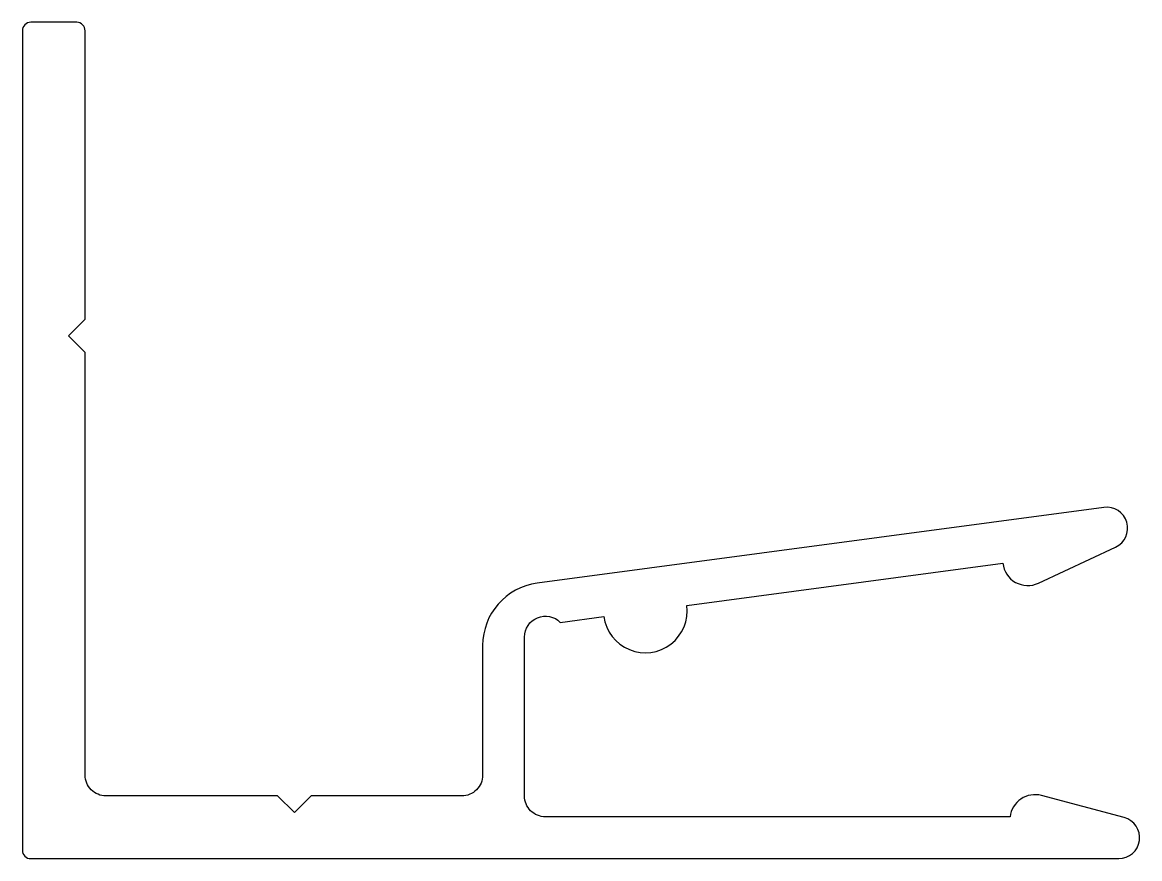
# Model space of a CAD drawing. Extents: x 955.8 to 982.5, y -10.1 to 9.9.
import ezdxf

# ---------------------------------------------------------------- set-up
doc = ezdxf.new("R2010")
doc.units = 0
doc.header["$LTSCALE"] = 15
doc.layers.get('0').update_dxf_attribs({"linetype": 'CONTINUOUS'})

msp = doc.modelspace()

# ---------------------------------------------------------------- linework, layer by layer
at = {"ltscale": 0.05}
msp.add_lwpolyline([(979.228, -3.028, 0.514466), (980.079, -3.507), (981.922, -2.645, 0.858174), (981.643, -1.696), (968.098, -3.508, 0.375788), (966.797, -4.995), (966.797, -8.094, -0.414214), (966.297, -8.594), (962.697, -8.594), (962.297, -8.994), (961.897, -8.594), (957.797, -8.594, -0.414214), (957.297, -8.094), (957.297, 2.006), (956.897, 2.406), (957.297, 2.806), (957.297, 9.706, 0.414214), (957.097, 9.906), (955.997, 9.906, 0.414214), (955.797, 9.706), (955.797, -9.894, 0.414214), (955.997, -10.094), (981.997, -10.094, 0.877472), (982.126, -9.111), (980.152, -8.585, 0.456971), (979.401, -9.094), (968.297, -9.094, -0.414214), (967.797, -8.594), (967.797, -4.794, -0.669971), (968.653, -4.443), (969.693, -4.304, 1), (971.676, -4.038), (979.228, -3.028)], format="xyb", dxfattribs=at)

doc.saveas('drawing.dxf')
